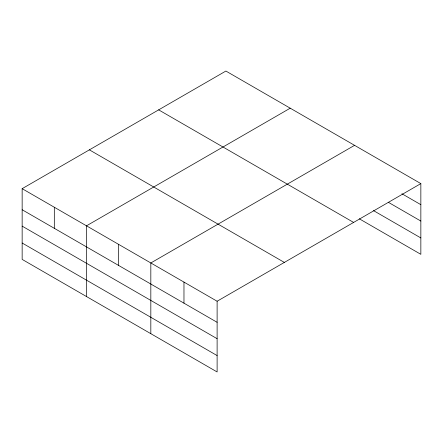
<?xml version="1.0" encoding="UTF-8"?>
<svg xmlns="http://www.w3.org/2000/svg" width="443" height="443" viewBox="0 0 443 443"><rect width="100%" height="100%" fill="white"/><g stroke="black" fill="none" stroke-linecap="round" stroke-linejoin="round"><path stroke-width="0.66" d="M420.85 183.607L225.886 71.046L22.15 188.674L22.15 259.393L217.114 371.954L217.114 301.234L420.85 183.607L420.85 254.326L359.295 218.792M290.22 108.192L86.49 225.819L86.49 296.539M354.561 145.337L150.825 262.965L150.825 333.684M401.912 193.746L420.85 204.683M388.295 202.268L420.85 221.063M373.499 210.608L420.85 237.946M158.649 109.864L353.619 222.425M89.381 149.856L284.351 262.417M22.15 188.674L217.114 301.234M22.15 209.744L217.114 322.305M22.15 226.129L217.114 338.69M22.15 243.008L217.114 355.568M183.972 282.097L183.972 303.173M118.658 244.392L118.658 265.462M54.317 207.246L54.317 228.317"/></g></svg>
